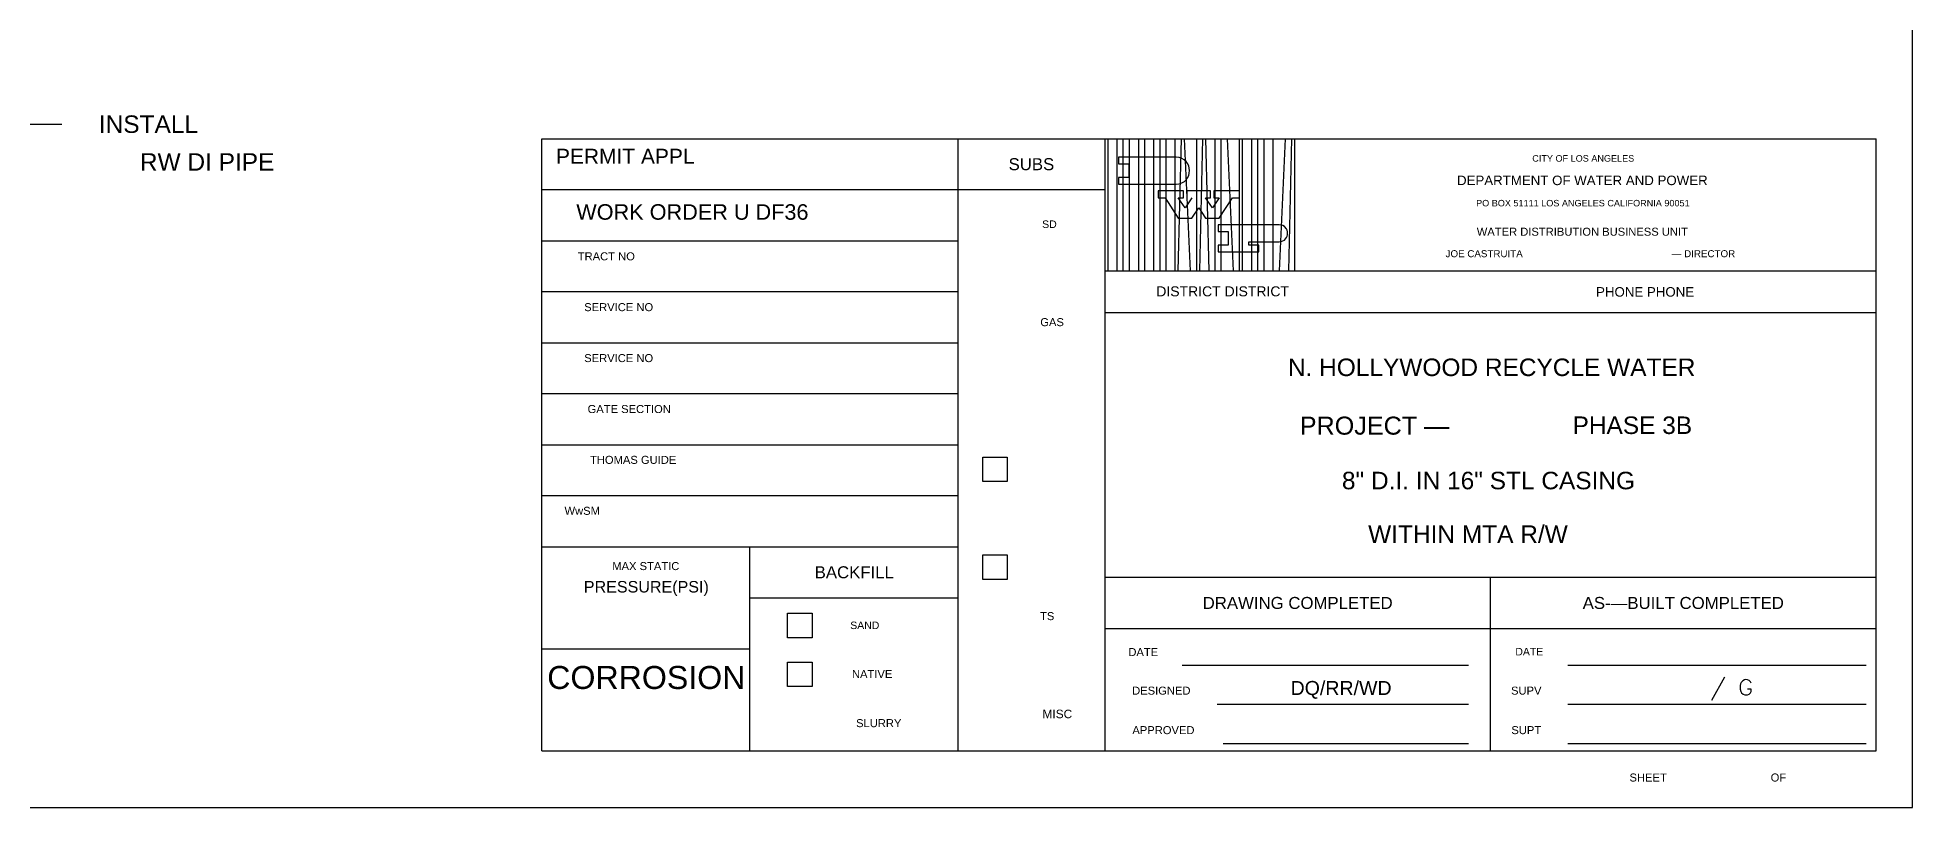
# Model space of a CAD drawing. Header units: feet. Extents: x 13 to 426, y 12 to 285.
# Drawn here: x 283.8 to 426.2, y 12.1 to 70.6 of the extents above; entities that cross this region are included whole.
import ezdxf
from ezdxf.enums import TextEntityAlignment as Align

# ---------------------------------------------------------------- set-up
doc = ezdxf.new("R2010")
doc.units = ezdxf.units.FT
for name, color, linetype in [('AGUA', 4, 'CONTINUOUS'), ('DRENAJE', 3, 'CONTINUOUS'), ('EJE_VIA', 7, 'CONTINUOUS'), ('GAS', 30, 'CONTINUOUS'), ('TEXTO', 7, 'CONTINUOUS')]:
    doc.layers.add(name, color=color, linetype=linetype)
doc.styles.add('CAD_TEXT', font='Arial')

msp = doc.modelspace()

# ---------------------------------------------------------------- linework, layer by layer
at = {"layer": 'AGUA'}
for p, q in [((322.08, 62.88), (423.45, 62.88)), ((364.87, 52.85), (423.45, 52.85)), ((364.87, 49.68), (423.45, 49.68)), ((364.87, 29.57), (423.45, 29.57))]:
    msp.add_line(p, q, dxfattribs=at)
at = {"layer": 'DRENAJE'}
msp.add_line((322.08, 59.02), (364.87, 59.02), dxfattribs=at)
at = {"layer": 'EJE_VIA'}
for p, q in [((426.22, 12.08), (426.22, 284.92)), ((322.08, 16.38), (322.08, 62.88)), ((353.7, 16.38), (353.7, 62.88)), ((365.1, 52.85), (365.1, 62.88)), ((365.78, 52.85), (365.78, 62.88)), ((366.25, 52.85), (366.25, 62.88)), ((366.72, 52.85), (366.72, 62.88)), ((367.42, 52.85), (367.42, 62.88)), ((367.88, 52.85), (367.88, 62.88)), ((368.58, 52.85), (368.58, 62.88)), ((369.05, 52.85), (369.05, 62.88)), ((369.52, 52.85), (369.52, 62.88)), ((370.2, 52.85), (370.2, 62.88)), ((370.43, 52.85), (370.67, 62.88)), ((371.37, 52.85), (370.9, 62.88)), ((371.83, 52.85), (371.83, 62.88)), ((372.07, 52.85), (372.3, 62.88)), ((372.77, 52.85), (372.53, 62.88)), ((373.23, 52.85), (373.23, 62.88)), ((373.7, 52.85), (373.7, 62.88)), ((374.63, 52.85), (374.17, 62.88)), ((375.08, 52.85), (375.08, 62.88)), ((375.32, 52.85), (375.32, 62.88)), ((376.02, 52.85), (376.02, 62.88)), ((376.48, 52.85), (376.48, 62.88)), ((376.95, 52.85), (376.95, 62.88)), ((377.65, 52.85), (377.65, 62.88)), ((378.12, 52.85), (378.58, 62.88)), ((378.82, 52.85), (379.05, 62.88)), ((379.28, 52.85), (379.28, 62.88)), ((423.45, 16.38), (423.45, 62.88)), ((322.08, 55.13), (353.7, 55.13)), ((322.08, 51.27), (353.7, 51.27)), ((322.08, 47.38), (353.7, 47.38)), ((322.08, 43.52), (353.7, 43.52)), ((322.08, 39.63), (353.7, 39.63)), ((322.08, 35.77), (353.7, 35.77)), ((322.08, 31.88), (353.7, 31.88)), ((337.88, 16.38), (337.88, 31.88)), ((394.15, 16.38), (394.15, 29.57)), ((337.88, 28.02), (353.7, 28.02)), ((364.87, 25.68), (423.45, 25.68)), ((322.08, 24.13), (337.88, 24.13)), ((370.72, 22.9), (392.48, 22.9)), ((400.03, 22.9), (422.7, 22.9)), ((410.97, 20.23), (411.97, 22.02)), ((373.38, 19.92), (392.48, 19.92)), ((400.03, 19.92), (422.7, 19.92)), ((322.08, 16.38), (423.45, 16.38)), ((373.83, 16.95), (392.48, 16.95)), ((400.03, 16.95), (422.7, 16.95)), ((12.6, 12.08), (426.22, 12.08))]:
    msp.add_line(p, q, dxfattribs=at)
for points in [[(277.82, 70.38), (283.1, 63.98), (285.6, 63.98)], [(365.88, 61.48), (365.88, 60.97), (366.67, 60.97), (366.67, 59.95), (365.88, 59.95), (365.88, 59.43), (370.27, 59.43), (370.5, 59.46), (370.71, 59.53), (370.89, 59.64), (371.03, 59.77), (371.14, 59.92), (371.22, 60.09), (371.26, 60.27), (371.28, 60.46), (371.26, 60.65), (371.22, 60.83), (371.14, 61), (371.03, 61.15), (370.88, 61.28), (370.71, 61.38), (370.5, 61.45), (370.27, 61.48), (365.88, 61.48)], [(371.47, 58.4), (370.95, 57.63), (370.43, 58.4), (370.83, 58.4), (370.83, 58.92), (368.9, 58.92), (368.9, 58.4), (369.42, 58.4), (370.43, 56.85), (371.47, 56.85), (371.98, 57.63), (372.5, 56.85), (373.53, 56.85), (374.55, 58.4), (375.07, 58.4), (375.07, 58.92), (373.13, 58.92), (373.13, 58.4), (373.53, 58.4), (373.02, 57.63), (372.5, 58.4), (372.88, 58.4), (372.88, 58.92), (371.08, 58.92), (371.08, 58.4)], [(374.23, 55.83), (374.23, 54.8), (373.47, 54.8), (373.47, 54.28), (376.55, 54.28), (376.55, 54.8), (375.78, 54.8), (375.78, 55.05), (378.1, 55.05), (378.25, 55.07), (378.38, 55.12), (378.49, 55.19), (378.64, 55.37), (378.69, 55.47), (378.72, 55.58), (378.73, 55.7), (378.72, 55.82), (378.69, 55.93), (378.64, 56.03), (378.49, 56.21), (378.38, 56.28), (378.25, 56.33), (378.1, 56.35), (373.47, 56.35), (373.47, 55.83), (374.23, 55.83)], [(355.57, 36.85), (355.57, 38.7), (357.42, 38.7), (357.42, 36.85), (355.57, 36.85)], [(355.57, 29.4), (355.57, 31.27), (357.42, 31.27), (357.42, 29.4), (355.57, 29.4)], [(340.73, 24.98), (340.73, 26.85), (342.6, 26.85), (342.6, 24.98), (340.73, 24.98)], [(340.73, 21.27), (340.73, 23.13), (342.6, 23.13), (342.6, 21.27), (340.73, 21.27)], [(413.97, 21.52), (413.9, 21.62), (413.8, 21.73), (413.68, 21.78), (413.56, 21.8), (413.46, 21.78), (413.32, 21.71), (413.21, 21.58), (413.16, 21.47), (413.13, 21.35), (413.13, 21.07), (413.18, 20.9), (413.23, 20.8), (413.35, 20.68), (413.47, 20.63), (413.68, 20.63), (413.8, 20.68), (413.9, 20.8), (413.97, 20.9), (413.97, 21.07), (413.68, 21.07)]]:
    msp.add_lwpolyline(points, dxfattribs=at)
at = {"layer": 'GAS'}
msp.add_line((364.87, 16.38), (364.87, 62.88), dxfattribs=at)

# ---------------------------------------------------------------- texts
at = {"layer": 'TEXTO', "style": 'CAD_TEXT'}
for s, height, p in [('INSTALL', 1.33, (292.18, 63.99)), ('RW DI PIPE', 1.33, (296.64, 61.12)), ('PERMIT APPL', 1.1399, (328.41, 61.55)), ('SUBS', 0.912, (359.27, 60.95)), ('CITY OF LOS ANGELES', 0.494, (401.2, 61.39)), ('DEPARTMENT OF WATER AND POWER', 0.7219, (401.13, 59.72)), ('WORK ORDER U DF36', 1.1779, (333.51, 57.32)), ('PO BOX 51111 LOS ANGELES CALIFORNIA 90051', 0.494, (401.17, 57.99)), ('SD', 0.57, (360.64, 56.39)), ('WATER DISTRIBUTION BUSINESS UNIT', 0.608, (401.13, 55.82)), ('TRACT NO', 0.608, (326.97, 53.95)), ('JOE CASTRUITA', 0.532, (393.67, 54.15)), ('— DIRECTOR', 0.532, (410.33, 54.15)), ('DISTRICT DISTRICT', 0.7599, (373.8, 51.29)), ('PHONE PHONE', 0.7219, (405.9, 51.25)), ('SERVICE NO', 0.608, (327.91, 50.09)), ('GAS', 0.608, (360.84, 48.95)), ('SERVICE NO', 0.608, (327.91, 46.22)), ('N. HOLLYWOOD RECYCLE WATER', 1.3299, (394.24, 45.52)), ('GATE SECTION', 0.608, (328.71, 42.35)), ('PROJECT —', 1.368, (385.34, 41.09)), ('PHASE 3B', 1.33, (404.93, 41.12)), ('THOMAS GUIDE', 0.608, (329.01, 38.49)), ('8" D.I. IN 16" STL CASING', 1.3299, (394, 36.92)), ('WwSM', 0.608, (325.14, 34.62)), ('WITHIN MTA R/W', 1.3299, (392.44, 32.85)), ('MAX STATIC', 0.608, (329.97, 30.42)), ('BACKFILL', 0.912, (345.81, 29.95)), ('PRESSURE(PSI)', 0.8739, (330.01, 28.85)), ('DRAWING COMPLETED', 0.9119, (379.5, 27.62)), ('AS-—BUILT COMPLETED', 0.9119, (408.8, 27.62)), ('SAND', 0.57, (346.61, 25.92)), ('TS', 0.608, (360.47, 26.62)), ('CORROSION', 1.748, (330.01, 21.96)), ('DATE', 0.608, (367.77, 23.89)), ('DATE', 0.57, (397.1, 23.92)), ('NATIVE', 0.608, (347.17, 22.22)), ('DQ/RR/WD', 1.064, (382.8, 21.16)), ('DESIGNED', 0.608, (369.14, 20.96)), ('SUPV', 0.608, (396.87, 20.96)), ('SLURRY', 0.608, (347.67, 18.49)), ('MISC', 0.646, (361.24, 19.19)), ('APPROVED', 0.608, (369.3, 17.96)), ('SUPT', 0.608, (396.87, 17.96)), ('SHEET', 0.608, (406.13, 14.36)), ('OF', 0.608, (416.03, 14.36))]:
    msp.add_text(s, height=height, dxfattribs=at).set_placement(p, align=Align.MIDDLE_CENTER)

doc.saveas('drawing.dxf')
